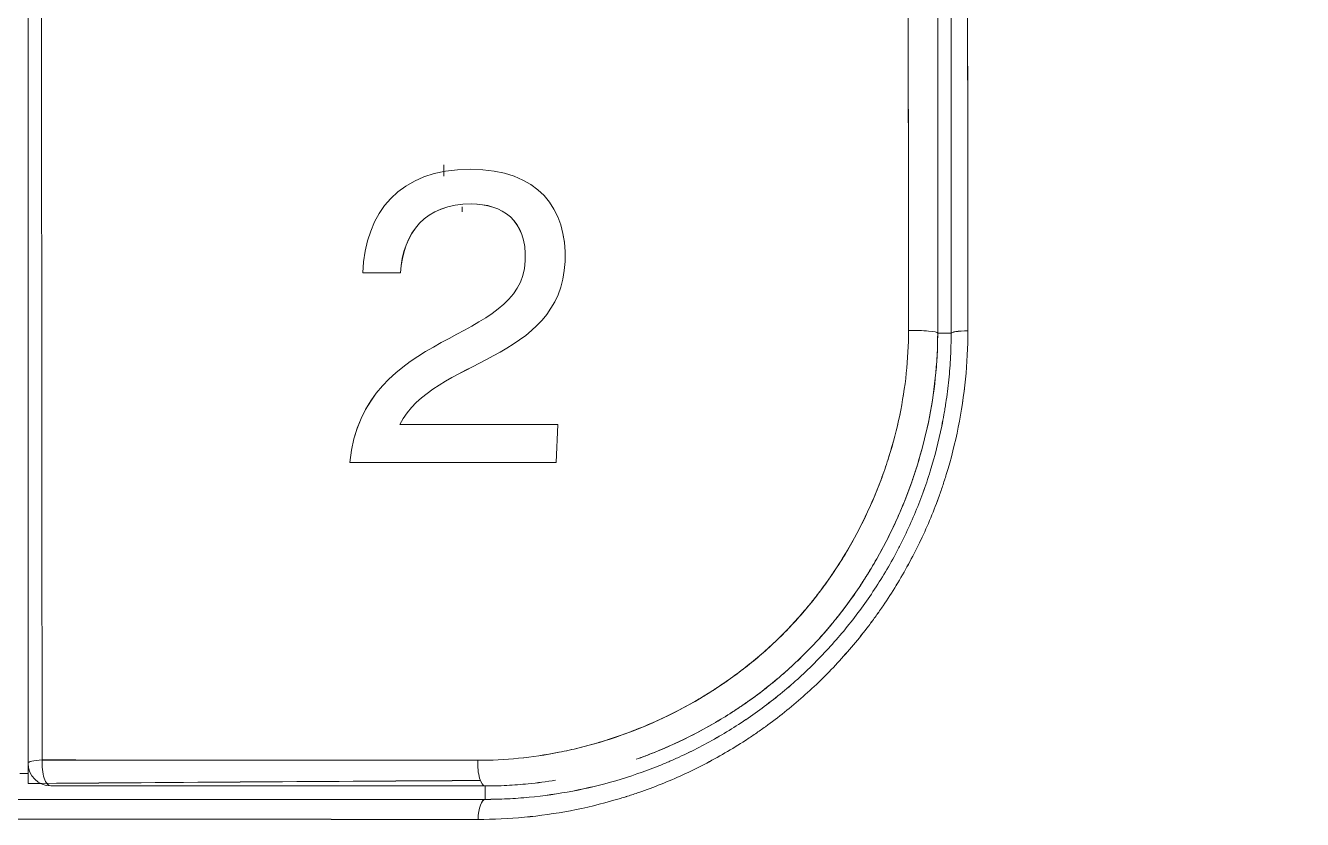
# Model space of a CAD drawing. Extents: x 2963 to 9049, y -570 to 1982.
# Drawn here: x 6601.12 to 6629.05, y 221.46 to 238.82 of the extents above; entities that cross this region are included whole.
import ezdxf

# ---------------------------------------------------------------- set-up
doc = ezdxf.new("R2010")
doc.units = 0
doc.header["$LTSCALE"] = 20
doc.header["$MEASUREMENT"] = 0
doc.linetypes.add('CENTER', pattern=[2, 1.25, -0.25, 0.25, -0.25])
doc.layers.get('0').update_dxf_attribs({"linetype": 'CONTINUOUS'})
doc.layers.add('1', color=7, linetype='CONTINUOUS')

# ---------------------------------------------------------------- blocks, each defined once
blk = doc.blocks.new('A$C232549f7')
at = {"layer": '1', "color": 0, "linetype": 'Continuous', "lineweight": 18}
for p, q in [((93.909, 146.827), (93.909, 150.798)), ((103.007, 147.955), (103.007, 147.711)), ((103.409, 146.932), (103.409, 147.04)), ((101.232, 145.595), (102.054, 145.595)), ((105.501, 142.282), (102.04, 142.282)), ((105.465, 141.452), (105.501, 142.282)), ((100.945, 141.452), (105.465, 141.452)), ((93.909, 134.431), (93.909, 136.092))]:
    blk.add_line(p, q, dxfattribs=at)
blk.add_arc((94.409, 134.877), 0.5, 180, 270, dxfattribs=at)
for centre, major_axis, ratio, start_param, end_param in [((113.309, 144.277), (-0.5, 0), 0.121044, 3.141593, 4.992194), ((113.309, 144.277), (0.5, 0), 0.121044, 0, 1.850601), ((114.603, 144.275), (0.5, 0), 0.118628, 1.841665, 3.124015), ((94.409, 134.877), (0.5, 0), 0.149249, 1.966996, 3.141593), ((103.909, 134.877), (0, -0.5), 0.325407, 4.589173, 6.283185), ((103.909, 134.877), (0, -0.5), 0.325407, 4.589173, 6.283185)]:
    blk.add_ellipse(centre, major_axis=major_axis, ratio=ratio, start_param=start_param, end_param=end_param, dxfattribs=at)
at = {"layer": '1', "color": 0, "linetype": 'Continuous', "lineweight": 13}
for centre, major_axis, ratio, start_param, end_param in [((94.409, 134.877), (0.5, 0), 0.149249, 1.966996, 3.141593), ((94.409, 134.877), (0, -0.5), 0.389626, 4.574263, 6.283185), ((103.913, 133.584), (0, -0.5), 0.323177, 3.160036, 4.590306)]:
    blk.add_ellipse(centre, major_axis=major_axis, ratio=ratio, start_param=start_param, end_param=end_param, dxfattribs=at)
for points, knots in [([(94.192, 163.758), (94.196, 158.969), (94.2, 154.173), (94.208, 144.569), (94.212, 139.76), (94.216, 134.945)], [0, 0, 0, 0, 0.5, 0.5, 1, 1, 1, 1]), ([(103.747, 134.938), (104.046, 134.938), (104.343, 134.953), (104.935, 135.012), (105.23, 135.055), (105.671, 135.142), (105.818, 135.175), (106.037, 135.229), (106.111, 135.248), (106.257, 135.287), (106.33, 135.308), (106.694, 135.416), (107.267, 135.615), (107.82, 135.867), (108.362, 136.145), (108.628, 136.297), (108.954, 136.506), (109.019, 136.549), (109.147, 136.635), (109.337, 136.768), (109.522, 136.907), (109.885, 137.193), (110.116, 137.396), (110.557, 137.826), (110.767, 138.054), (111.016, 138.354), (111.066, 138.414), (111.163, 138.537), (111.21, 138.6), (111.352, 138.789), (111.443, 138.917), (111.704, 139.306), (111.865, 139.573), (112.161, 140.121), (112.296, 140.402), (112.478, 140.834), (112.536, 140.98), (112.617, 141.201), (112.643, 141.275), (112.694, 141.425), (112.718, 141.5), (112.835, 141.875), (112.914, 142.177), (113.041, 142.786), (113.089, 143.092), (113.154, 143.71), (113.171, 144.021), (113.171, 144.335)], [0, 0, 0, 0, 0.0625, 0.0625, 0.125, 0.125, 0.15625, 0.15625, 0.171875, 0.171875, 0.1875, 0.1875, 0.25, 0.3125, 0.3125, 0.375, 0.375, 0.390625, 0.390625, 0.40625, 0.4375, 0.4375, 0.5, 0.5, 0.5625, 0.5625, 0.578125, 0.578125, 0.59375, 0.59375, 0.625, 0.625, 0.6875, 0.6875, 0.75, 0.75, 0.78125, 0.78125, 0.796875, 0.796875, 0.8125, 0.8125, 0.875, 0.875, 0.9375, 0.9375, 1, 1, 1, 1]), ([(114.47, 144.332), (114.47, 143.976), (114.452, 143.621), (114.381, 142.918), (114.329, 142.569), (114.189, 141.875), (114.102, 141.53), (113.971, 141.103), (113.944, 141.017), (113.887, 140.847), (113.798, 140.593), (113.701, 140.345), (113.494, 139.853), (113.339, 139.534), (113, 138.913), (112.815, 138.611), (112.564, 138.243), (112.488, 138.134), (112.409, 138.025), (112.356, 137.953), (112.329, 137.918), (112.194, 137.739), (112.083, 137.6), (111.741, 137.192), (111.501, 136.934), (110.998, 136.443), (110.735, 136.211), (110.322, 135.882), (110.182, 135.776), (110.003, 135.647), (109.967, 135.621), (109.895, 135.57), (109.859, 135.545), (109.749, 135.47), (109.676, 135.422), (109.308, 135.183), (109.006, 135.007), (108.391, 134.688), (108.077, 134.544), (107.597, 134.351), (107.435, 134.291), (107.19, 134.207), (107.067, 134.166), (106.943, 134.127), (106.86, 134.102), (106.819, 134.09), (106.445, 133.981), (106.111, 133.901), (105.441, 133.773), (105.105, 133.725), (104.431, 133.661), (104.092, 133.645), (103.753, 133.645)], [0, 0, 0, 0, 0.0625, 0.0625, 0.125, 0.125, 0.1875, 0.1875, 0.203125, 0.203125, 0.21875, 0.25, 0.25, 0.3125, 0.3125, 0.375, 0.375, 0.390625, 0.398437, 0.398437, 0.40625, 0.40625, 0.4375, 0.4375, 0.5, 0.5, 0.5625, 0.5625, 0.59375, 0.59375, 0.601562, 0.601562, 0.609375, 0.609375, 0.625, 0.625, 0.6875, 0.6875, 0.75, 0.75, 0.78125, 0.78125, 0.796875, 0.804688, 0.804688, 0.8125, 0.8125, 0.875, 0.875, 0.9375, 0.9375, 1, 1, 1, 1]), ([(103.91, 134.084), (103.913, 134.084), (103.915, 134.084), (103.92, 134.084), (103.928, 134.084), (103.945, 134.084), (103.981, 134.084), (104.051, 134.085), (104.192, 134.088), (104.473, 134.098), (104.713, 134.115), (105.191, 134.161), (105.508, 134.206), (106.139, 134.326), (106.453, 134.401), (107.076, 134.583), (107.386, 134.689), (107.771, 134.842), (107.848, 134.874), (108, 134.94), (108.228, 135.04), (108.451, 135.149), (108.891, 135.378), (109.176, 135.544), (109.732, 135.904), (110.002, 136.098), (110.396, 136.411), (110.525, 136.519), (110.683, 136.659), (110.715, 136.687), (110.778, 136.744), (110.809, 136.772), (110.903, 136.859), (110.964, 136.917), (111.267, 137.212), (111.496, 137.46), (111.928, 137.975), (112.132, 138.243), (112.513, 138.801), (112.691, 139.09), (112.876, 139.428), (112.896, 139.465), (112.937, 139.541), (112.996, 139.655), (113.129, 139.922), (113.234, 140.154), (113.432, 140.622), (113.663, 141.257), (113.831, 141.914), (113.915, 142.331), (113.931, 142.415), (113.954, 142.541), (113.961, 142.583), (113.975, 142.667), (114.008, 142.878), (114.056, 143.258), (114.082, 143.597), (114.095, 143.851), (114.1, 143.979), (114.102, 144.127), (114.103, 144.202), (114.103, 144.239), (114.103, 144.258), (114.103, 144.266), (114.103, 144.271), (114.103, 144.274), (114.103, 144.276)], [0, 0, 0, 0, 0.000488, 0.000488, 0.000977, 0.001953, 0.003906, 0.007812, 0.015625, 0.03125, 0.0625, 0.0625, 0.125, 0.125, 0.1875, 0.1875, 0.25, 0.25, 0.265625, 0.265625, 0.28125, 0.3125, 0.3125, 0.375, 0.375, 0.4375, 0.4375, 0.46875, 0.46875, 0.476563, 0.476563, 0.484375, 0.484375, 0.5, 0.5, 0.5625, 0.5625, 0.625, 0.625, 0.6875, 0.6875, 0.695313, 0.695313, 0.703125, 0.71875, 0.75, 0.75, 0.8125, 0.875, 0.875, 0.890625, 0.890625, 0.898438, 0.898438, 0.90625, 0.9375, 0.96875, 0.96875, 0.984375, 0.992188, 0.996094, 0.998047, 0.999023, 0.999512, 0.999512, 1, 1, 1, 1]), ([(94.216, 134.945), (95, 134.945), (95.786, 134.944), (97.364, 134.943), (98.156, 134.942), (99.745, 134.941), (100.542, 134.941), (102.141, 134.939), (102.943, 134.939), (103.747, 134.938)], [0, 0, 0, 0, 0.25, 0.25, 0.5, 0.5, 0.75, 0.75, 1, 1, 1, 1]), ([(83.911, 134.084), (83.961, 134.084), (84.011, 134.084), (84.112, 134.084), (84.263, 134.084), (84.617, 134.084), (85.324, 134.084), (86.744, 134.084), (87.969, 134.084), (90.429, 134.084), (92.084, 134.084), (95.421, 134.084), (97.102, 134.084), (99.642, 134.084), (100.917, 134.084), (102.411, 134.084), (103.16, 134.084), (103.535, 134.084), (103.696, 134.084), (103.803, 134.084), (103.857, 134.084), (103.91, 134.084)], [0, 0, 0, 0, 0.007813, 0.007813, 0.015625, 0.03125, 0.0625, 0.125, 0.25, 0.25, 0.5, 0.5, 0.75, 0.75, 0.875, 0.9375, 0.96875, 0.984375, 0.992188, 0.992188, 1, 1, 1, 1]), ([(103.753, 133.645), (102.031, 133.646), (100.32, 133.648), (96.922, 133.65), (95.236, 133.652), (91.888, 133.654), (90.228, 133.656), (86.937, 133.658), (85.306, 133.659), (83.689, 133.661)], [0, 0, 0, 0, 0.25, 0.25, 0.5, 0.5, 0.75, 0.75, 1, 1, 1, 1])]:
    blk.add_open_spline(points, degree=3, knots=knots, dxfattribs=at)
at = {"layer": '1', "color": 0, "linetype": 'Continuous', "lineweight": 18}
for points, knots in [([(93.909, 134.877), (93.909, 137.318), (93.909, 139.758), (93.909, 144.82), (93.909, 147.442), (93.909, 152.681), (93.909, 155.299), (93.909, 159.836), (93.909, 161.757), (93.909, 163.677)], [0, 0, 0, 0, 0.253666, 0.253666, 0.526584, 0.526584, 0.79949, 0.79949, 1, 1, 1, 1]), ([(93.909, 134.877), (93.909, 139.689), (93.909, 144.495), (93.909, 154.096), (93.909, 158.89), (93.909, 163.677)], [0, 0, 0, 0, 0.5, 0.5, 1, 1, 1, 1]), ([(102.04, 142.282), (102.77, 143.735), (105.56, 143.636), (105.706, 146.996), (105.07, 147.862), (102.022, 147.862), (101.29, 146.923), (101.232, 145.595)], [0, 0, 0, 0, 0.483319, 0.483319, 0.734009, 0.734009, 1, 1, 1, 1]), ([(103.608, 147.103), (104.273, 147.103), (104.825, 146.761), (104.706, 144.025), (101.246, 144.395), (100.945, 141.452)], [0, 0, 0, 0, 0.329909, 0.329909, 1, 1, 1, 1]), ([(113.809, 144.277), (113.809, 143.945), (113.791, 143.617), (113.722, 142.966), (113.671, 142.644), (113.538, 142.004), (113.455, 141.686), (113.332, 141.293), (113.307, 141.214), (113.254, 141.057), (113.226, 140.979), (113.141, 140.747), (113.081, 140.594), (112.89, 140.14), (112.749, 139.845), (112.439, 139.27), (112.271, 138.989), (111.996, 138.579), (111.901, 138.445), (111.777, 138.279), (111.752, 138.246), (111.702, 138.18), (111.626, 138.082), (111.446, 137.858), (111.284, 137.673), (111.118, 137.492), (111.034, 137.403), (110.949, 137.316), (110.891, 137.258), (110.862, 137.23), (110.601, 136.974), (110.357, 136.759), (109.977, 136.456), (109.847, 136.359), (109.649, 136.217), (109.582, 136.17), (109.447, 136.079), (109.379, 136.034), (109.038, 135.813), (108.758, 135.653), (108.189, 135.359), (107.899, 135.226), (107.476, 135.056), (107.346, 135.006), (107.215, 134.96)], [0, 0, 0, 0, 0.08041, 0.08041, 0.16082, 0.16082, 0.24123, 0.24123, 0.261333, 0.261333, 0.281435, 0.281435, 0.32164, 0.32164, 0.40205, 0.40205, 0.482461, 0.482461, 0.522666, 0.522666, 0.532717, 0.532717, 0.542768, 0.562871, 0.603076, 0.603076, 0.623178, 0.633229, 0.633229, 0.643281, 0.643281, 0.723691, 0.723691, 0.763896, 0.763896, 0.783998, 0.783998, 0.804101, 0.804101, 0.884511, 0.884511, 0.964921, 0.964921, 1, 1, 1, 1]), ([(113.809, 144.277), (113.809, 144.274), (113.809, 144.271), (113.809, 144.266), (113.809, 144.259), (113.809, 144.241), (113.809, 144.205), (113.808, 144.133), (113.805, 143.989), (113.794, 143.702), (113.774, 143.458), (113.723, 142.971), (113.672, 142.649), (113.539, 142.01), (113.457, 141.692), (113.334, 141.298), (113.309, 141.22), (113.256, 141.063), (113.228, 140.985), (113.143, 140.752), (113.083, 140.599), (112.892, 140.145), (112.751, 139.849), (112.442, 139.274), (112.273, 138.993), (111.999, 138.583), (111.904, 138.449), (111.781, 138.283), (111.756, 138.25), (111.706, 138.185), (111.63, 138.087), (111.553, 137.991), (111.292, 137.675), (111.072, 137.435), (110.609, 136.982), (110.367, 136.767), (109.987, 136.465), (109.858, 136.367), (109.66, 136.225), (109.594, 136.178), (109.459, 136.086), (109.391, 136.041), (109.049, 135.82), (108.77, 135.659), (108.2, 135.364), (107.909, 135.231), (107.482, 135.058), (107.349, 135.008), (107.216, 134.96)], [0, 0, 0, 0, 0.000628, 0.000628, 0.001256, 0.002511, 0.005023, 0.010045, 0.02009, 0.04018, 0.08036, 0.08036, 0.16072, 0.16072, 0.24108, 0.24108, 0.26117, 0.26117, 0.28126, 0.28126, 0.32144, 0.32144, 0.4018, 0.4018, 0.48216, 0.48216, 0.52234, 0.52234, 0.532385, 0.532385, 0.54243, 0.56252, 0.56252, 0.64288, 0.64288, 0.72324, 0.72324, 0.76342, 0.76342, 0.78351, 0.78351, 0.8036, 0.8036, 0.88396, 0.88396, 0.96432, 0.96432, 1, 1, 1, 1]), ([(110.342, 137.616), (110.562, 137.831), (110.772, 138.059), (111.021, 138.359), (111.07, 138.419), (111.167, 138.542), (111.214, 138.605), (111.356, 138.794), (111.446, 138.922), (111.707, 139.311), (111.868, 139.578), (112.163, 140.125), (112.298, 140.406), (112.48, 140.838), (112.537, 140.983), (112.618, 141.205), (112.644, 141.279), (112.695, 141.428), (112.719, 141.503), (112.836, 141.877), (112.914, 142.179), (113.041, 142.787), (113.089, 143.093), (113.154, 143.711), (113.171, 144.021), (113.171, 144.335)], [0, 0, 0, 0, 0.125, 0.125, 0.15625, 0.15625, 0.1875, 0.1875, 0.25, 0.25, 0.375, 0.375, 0.5, 0.5, 0.5625, 0.5625, 0.59375, 0.59375, 0.625, 0.625, 0.75, 0.75, 0.875, 0.875, 1, 1, 1, 1]), ([(103.747, 134.938), (104.046, 134.938), (104.344, 134.953), (104.937, 135.012), (105.233, 135.056), (105.674, 135.143), (105.821, 135.176), (106.041, 135.23), (106.114, 135.249), (106.261, 135.288), (106.334, 135.309), (106.699, 135.417), (107.272, 135.617), (107.825, 135.869), (108.368, 136.148), (108.634, 136.301), (108.96, 136.51), (109.024, 136.553), (109.153, 136.639), (109.343, 136.772), (109.528, 136.911), (109.89, 137.198), (110.121, 137.401), (110.342, 137.616)], [0, 0, 0, 0, 0.125, 0.125, 0.25, 0.25, 0.3125, 0.3125, 0.34375, 0.34375, 0.375, 0.375, 0.5, 0.625, 0.625, 0.75, 0.75, 0.78125, 0.78125, 0.8125, 0.875, 0.875, 1, 1, 1, 1]), ([(103.909, 134.377), (103.107, 134.377), (102.308, 134.377), (100.714, 134.377), (99.919, 134.377), (98.336, 134.377), (97.547, 134.377), (95.974, 134.377), (95.19, 134.377), (94.409, 134.377)], [0, 0, 0, 0, 0.25, 0.25, 0.5, 0.5, 0.75, 0.75, 1, 1, 1, 1]), ([(105.449, 134.503), (105.25, 134.471), (105.05, 134.444), (104.694, 134.409), (104.537, 134.397), (104.302, 134.385), (104.184, 134.38), (104.047, 134.378), (103.978, 134.377), (103.943, 134.377), (103.926, 134.377), (103.919, 134.377), (103.914, 134.377), (103.911, 134.377), (103.909, 134.377)], [0, 0, 0, 0, 0.390337, 0.390337, 0.695169, 0.695169, 0.847584, 0.923792, 0.961896, 0.980948, 0.990474, 0.995237, 0.995237, 1, 1, 1, 1])]:
    blk.add_open_spline(points, degree=3, knots=knots, dxfattribs=at)
at = {"layer": '1', "color": 0, "linetype": 'Continuous', "lineweight": 13}
for points in [[(113.171, 144.335), (113.168, 147.672), (113.165, 151.006), (113.163, 154.339)], [(114.103, 144.276), (114.103, 147.612), (114.104, 150.945), (114.104, 154.276)], [(114.461, 154.337), (114.464, 151.004), (114.467, 147.669), (114.47, 144.332)], [(113.809, 144.277), (113.907, 144.277), (114.005, 144.276), (114.103, 144.276)], [(103.91, 134.084), (103.91, 134.182), (103.909, 134.279), (103.908, 134.377)]]:
    blk.add_open_spline(points, degree=3, dxfattribs=at)
at = {"layer": '1', "color": 0, "linetype": 'Continuous', "lineweight": 18}
for points in [[(113.809, 154.277), (113.809, 150.945), (113.809, 147.612), (113.809, 144.277)], [(102.054, 145.595), (102.117, 146.48), (102.588, 147.103), (103.608, 147.103)], [(93.909, 134.65), (93.85, 134.65), (93.79, 134.649), (93.731, 134.649)], [(103.807, 134.497), (100.508, 134.477), (97.208, 134.455), (93.909, 134.431)]]:
    blk.add_open_spline(points, degree=3, dxfattribs=at)

msp = doc.modelspace()

# ---------------------------------------------------------------- linework, layer by layer
at = {"layer": '1', "color": 0, "linetype": 'Continuous', "lineweight": 18}
for p, q in [((6601.173, 234.64), (6601.173, 238.611)), ((6610.271, 235.768), (6610.271, 235.524)), ((6610.673, 234.744), (6610.673, 234.852)), ((6608.496, 233.408), (6609.318, 233.408)), ((6612.765, 230.095), (6609.304, 230.095)), ((6612.729, 229.265), (6612.765, 230.095)), ((6608.209, 229.265), (6612.729, 229.265)), ((6601.173, 222.243), (6601.173, 223.905))]:
    msp.add_line(p, q, dxfattribs=at)
at = {"layer": '1', "color": 1, "linetype": 'CENTER', "lineweight": 0, "ltscale": 2}
msp.add_arc((6671.521, 259.03), 500.031, 356.30661, 99.7919, dxfattribs=at)
at = {"layer": '1', "color": 0, "linetype": 'Continuous', "lineweight": 18}
msp.add_arc((6601.673, 222.689), 0.5, 180, 270, dxfattribs=at)
for centre, major_axis, ratio, start_param, end_param in [((6620.573, 232.089), (-0.5, 0), 0.121044, 3.141593, 4.992194), ((6620.573, 232.089), (0.5, 0), 0.121044, 0, 1.850601), ((6621.867, 232.088), (0.5, 0), 0.118628, 1.841665, 3.124015), ((6601.673, 222.689), (0.5, 0), 0.149249, 1.966996, 3.141593), ((6611.173, 222.689), (0, -0.5), 0.325407, 4.589173, 6.283185), ((6611.173, 222.689), (0, -0.5), 0.325407, 4.589173, 6.283185)]:
    msp.add_ellipse(centre, major_axis=major_axis, ratio=ratio, start_param=start_param, end_param=end_param, dxfattribs=at)
at = {"layer": '1', "color": 0, "linetype": 'Continuous', "lineweight": 13}
for centre, major_axis, ratio, start_param, end_param in [((6601.673, 222.689), (0.5, 0), 0.149249, 1.966996, 3.141593), ((6601.673, 222.689), (0, -0.5), 0.389626, 4.574263, 6.283185), ((6611.177, 221.397), (0, -0.5), 0.323177, 3.160036, 4.590306)]:
    msp.add_ellipse(centre, major_axis=major_axis, ratio=ratio, start_param=start_param, end_param=end_param, dxfattribs=at)
at = {"layer": '1', "color": 0, "linetype": 'Continuous', "lineweight": 18}
for points, knots in [([(6601.173, 222.689), (6601.173, 225.13), (6601.173, 227.57), (6601.173, 232.632), (6601.173, 235.254), (6601.173, 240.493), (6601.173, 243.111), (6601.173, 247.649), (6601.173, 249.57), (6601.173, 251.489)], [0, 0, 0, 0, 0.253666, 0.253666, 0.526584, 0.526584, 0.79949, 0.79949, 1, 1, 1, 1]), ([(6601.173, 222.689), (6601.173, 227.501), (6601.173, 232.308), (6601.173, 241.908), (6601.173, 246.702), (6601.173, 251.489)], [0, 0, 0, 0, 0.5, 0.5, 1, 1, 1, 1]), ([(6609.304, 230.095), (6610.034, 231.548), (6612.824, 231.449), (6612.97, 234.808), (6612.334, 235.674), (6609.286, 235.674), (6608.554, 234.735), (6608.496, 233.408)], [0, 0, 0, 0, 0.483319, 0.483319, 0.734009, 0.734009, 1, 1, 1, 1]), ([(6610.871, 234.916), (6611.536, 234.916), (6612.089, 234.573), (6611.97, 231.837), (6608.51, 232.208), (6608.209, 229.265)], [0, 0, 0, 0, 0.329909, 0.329909, 1, 1, 1, 1]), ([(6617.606, 225.428), (6617.826, 225.644), (6618.036, 225.871), (6618.285, 226.171), (6618.334, 226.232), (6618.431, 226.355), (6618.478, 226.417), (6618.619, 226.606), (6618.71, 226.734), (6618.971, 227.123), (6619.132, 227.39), (6619.427, 227.938), (6619.561, 228.218), (6619.743, 228.65), (6619.801, 228.796), (6619.882, 229.017), (6619.908, 229.091), (6619.959, 229.24), (6619.983, 229.315), (6620.1, 229.69), (6620.178, 229.992), (6620.305, 230.6), (6620.353, 230.906), (6620.418, 231.523), (6620.435, 231.834), (6620.435, 232.147)], [0, 0, 0, 0, 0.125, 0.125, 0.15625, 0.15625, 0.1875, 0.1875, 0.25, 0.25, 0.375, 0.375, 0.5, 0.5, 0.5625, 0.5625, 0.59375, 0.59375, 0.625, 0.625, 0.75, 0.75, 0.875, 0.875, 1, 1, 1, 1]), ([(6621.073, 232.089), (6621.073, 231.758), (6621.055, 231.429), (6620.986, 230.779), (6620.935, 230.456), (6620.802, 229.816), (6620.719, 229.499), (6620.596, 229.105), (6620.571, 229.027), (6620.518, 228.87), (6620.49, 228.792), (6620.405, 228.559), (6620.345, 228.406), (6620.154, 227.953), (6620.013, 227.658), (6619.703, 227.082), (6619.535, 226.801), (6619.26, 226.392), (6619.165, 226.257), (6619.041, 226.091), (6619.016, 226.058), (6618.966, 225.992), (6618.89, 225.895), (6618.709, 225.67), (6618.548, 225.485), (6618.382, 225.305), (6618.298, 225.216), (6618.213, 225.128), (6618.155, 225.071), (6618.126, 225.042), (6617.865, 224.786), (6617.621, 224.572), (6617.24, 224.269), (6617.111, 224.171), (6616.913, 224.029), (6616.846, 223.983), (6616.711, 223.891), (6616.643, 223.846), (6616.301, 223.626), (6616.022, 223.465), (6615.453, 223.171), (6615.163, 223.039), (6614.739, 222.868), (6614.61, 222.819), (6614.479, 222.772)], [0, 0, 0, 0, 0.08041, 0.08041, 0.16082, 0.16082, 0.24123, 0.24123, 0.261333, 0.261333, 0.281435, 0.281435, 0.32164, 0.32164, 0.40205, 0.40205, 0.482461, 0.482461, 0.522666, 0.522666, 0.532717, 0.532717, 0.542768, 0.562871, 0.603076, 0.603076, 0.623178, 0.633229, 0.633229, 0.643281, 0.643281, 0.723691, 0.723691, 0.763896, 0.763896, 0.783998, 0.783998, 0.804101, 0.804101, 0.884511, 0.884511, 0.964921, 0.964921, 1, 1, 1, 1]), ([(6621.073, 232.089), (6621.073, 232.087), (6621.073, 232.084), (6621.073, 232.079), (6621.073, 232.071), (6621.073, 232.053), (6621.073, 232.017), (6621.072, 231.945), (6621.069, 231.801), (6621.057, 231.515), (6621.038, 231.27), (6620.987, 230.783), (6620.936, 230.461), (6620.803, 229.822), (6620.721, 229.505), (6620.598, 229.111), (6620.573, 229.032), (6620.52, 228.875), (6620.492, 228.797), (6620.407, 228.565), (6620.347, 228.411), (6620.156, 227.957), (6620.015, 227.662), (6619.705, 227.086), (6619.537, 226.805), (6619.263, 226.396), (6619.168, 226.261), (6619.045, 226.096), (6619.02, 226.063), (6618.97, 225.997), (6618.894, 225.899), (6618.817, 225.803), (6618.556, 225.488), (6618.336, 225.248), (6617.873, 224.794), (6617.631, 224.58), (6617.251, 224.277), (6617.122, 224.179), (6616.924, 224.037), (6616.857, 223.991), (6616.723, 223.899), (6616.655, 223.854), (6616.313, 223.633), (6616.034, 223.471), (6615.464, 223.176), (6615.173, 223.043), (6614.746, 222.87), (6614.613, 222.82), (6614.48, 222.772)], [0, 0, 0, 0, 0.000628, 0.000628, 0.001256, 0.002511, 0.005023, 0.010045, 0.02009, 0.04018, 0.08036, 0.08036, 0.16072, 0.16072, 0.24108, 0.24108, 0.26117, 0.26117, 0.28126, 0.28126, 0.32144, 0.32144, 0.4018, 0.4018, 0.48216, 0.48216, 0.52234, 0.52234, 0.532385, 0.532385, 0.54243, 0.56252, 0.56252, 0.64288, 0.64288, 0.72324, 0.72324, 0.76342, 0.76342, 0.78351, 0.78351, 0.8036, 0.8036, 0.88396, 0.88396, 0.96432, 0.96432, 1, 1, 1, 1]), ([(6611.011, 222.751), (6611.31, 222.75), (6611.608, 222.765), (6612.201, 222.824), (6612.497, 222.868), (6612.938, 222.955), (6613.085, 222.988), (6613.305, 223.042), (6613.378, 223.061), (6613.525, 223.101), (6613.598, 223.122), (6613.963, 223.23), (6614.536, 223.43), (6615.089, 223.682), (6615.632, 223.96), (6615.898, 224.113), (6616.224, 224.322), (6616.288, 224.365), (6616.417, 224.452), (6616.607, 224.584), (6616.792, 224.723), (6617.154, 225.01), (6617.385, 225.213), (6617.606, 225.428)], [0, 0, 0, 0, 0.125, 0.125, 0.25, 0.25, 0.3125, 0.3125, 0.34375, 0.34375, 0.375, 0.375, 0.5, 0.625, 0.625, 0.75, 0.75, 0.78125, 0.78125, 0.8125, 0.875, 0.875, 1, 1, 1, 1]), ([(6611.173, 222.189), (6610.371, 222.189), (6609.572, 222.189), (6607.978, 222.189), (6607.183, 222.189), (6605.6, 222.189), (6604.811, 222.189), (6603.238, 222.189), (6602.454, 222.189), (6601.673, 222.189)], [0, 0, 0, 0, 0.25, 0.25, 0.5, 0.5, 0.75, 0.75, 1, 1, 1, 1]), ([(6612.712, 222.316), (6612.513, 222.283), (6612.314, 222.257), (6611.958, 222.221), (6611.801, 222.209), (6611.566, 222.197), (6611.448, 222.193), (6611.311, 222.19), (6611.242, 222.189), (6611.207, 222.189), (6611.19, 222.189), (6611.183, 222.189), (6611.178, 222.189), (6611.175, 222.189), (6611.173, 222.189)], [0, 0, 0, 0, 0.390337, 0.390337, 0.695169, 0.695169, 0.847584, 0.923792, 0.961896, 0.980948, 0.990474, 0.995237, 0.995237, 1, 1, 1, 1])]:
    msp.add_open_spline(points, degree=3, knots=knots, dxfattribs=at)
at = {"layer": '1', "color": 0, "linetype": 'Continuous', "lineweight": 13}
for points, knots in [([(6601.456, 251.57), (6601.46, 246.782), (6601.464, 241.986), (6601.472, 232.381), (6601.476, 227.572), (6601.48, 222.758)], [0, 0, 0, 0, 0.5, 0.5, 1, 1, 1, 1]), ([(6611.011, 222.751), (6611.31, 222.75), (6611.607, 222.765), (6612.199, 222.824), (6612.494, 222.868), (6612.935, 222.955), (6613.082, 222.987), (6613.301, 223.041), (6613.374, 223.06), (6613.521, 223.1), (6613.594, 223.12), (6613.958, 223.228), (6614.531, 223.428), (6615.084, 223.679), (6615.626, 223.957), (6615.892, 224.11), (6616.218, 224.318), (6616.282, 224.361), (6616.411, 224.448), (6616.601, 224.58), (6616.786, 224.719), (6617.148, 225.006), (6617.38, 225.208), (6617.821, 225.638), (6618.031, 225.866), (6618.28, 226.166), (6618.33, 226.227), (6618.426, 226.35), (6618.474, 226.412), (6618.616, 226.601), (6618.706, 226.729), (6618.968, 227.118), (6619.129, 227.385), (6619.425, 227.933), (6619.56, 228.214), (6619.742, 228.646), (6619.799, 228.792), (6619.881, 229.014), (6619.907, 229.088), (6619.958, 229.237), (6619.982, 229.312), (6620.099, 229.687), (6620.178, 229.989), (6620.305, 230.598), (6620.353, 230.905), (6620.418, 231.522), (6620.435, 231.834), (6620.435, 232.147)], [0, 0, 0, 0, 0.0625, 0.0625, 0.125, 0.125, 0.15625, 0.15625, 0.171875, 0.171875, 0.1875, 0.1875, 0.25, 0.3125, 0.3125, 0.375, 0.375, 0.390625, 0.390625, 0.40625, 0.4375, 0.4375, 0.5, 0.5, 0.5625, 0.5625, 0.578125, 0.578125, 0.59375, 0.59375, 0.625, 0.625, 0.6875, 0.6875, 0.75, 0.75, 0.78125, 0.78125, 0.796875, 0.796875, 0.8125, 0.8125, 0.875, 0.875, 0.9375, 0.9375, 1, 1, 1, 1]), ([(6621.733, 232.145), (6621.734, 231.788), (6621.716, 231.434), (6621.645, 230.73), (6621.593, 230.381), (6621.453, 229.687), (6621.366, 229.343), (6621.235, 228.915), (6621.208, 228.83), (6621.151, 228.66), (6621.062, 228.406), (6620.965, 228.157), (6620.757, 227.666), (6620.603, 227.347), (6620.264, 226.726), (6620.079, 226.423), (6619.828, 226.056), (6619.752, 225.946), (6619.673, 225.838), (6619.62, 225.766), (6619.593, 225.73), (6619.458, 225.552), (6619.347, 225.413), (6619.005, 225.005), (6618.765, 224.746), (6618.262, 224.255), (6617.998, 224.023), (6617.586, 223.694), (6617.446, 223.588), (6617.267, 223.459), (6617.231, 223.434), (6617.159, 223.383), (6617.122, 223.358), (6617.013, 223.283), (6616.94, 223.234), (6616.572, 222.995), (6616.27, 222.82), (6615.655, 222.501), (6615.341, 222.356), (6614.861, 222.164), (6614.699, 222.104), (6614.454, 222.019), (6614.331, 221.978), (6614.207, 221.94), (6614.124, 221.915), (6614.083, 221.902), (6613.709, 221.793), (6613.375, 221.713), (6612.705, 221.585), (6612.369, 221.538), (6611.695, 221.473), (6611.356, 221.457), (6611.017, 221.458)], [0, 0, 0, 0, 0.0625, 0.0625, 0.125, 0.125, 0.1875, 0.1875, 0.203125, 0.203125, 0.21875, 0.25, 0.25, 0.3125, 0.3125, 0.375, 0.375, 0.390625, 0.398437, 0.398437, 0.40625, 0.40625, 0.4375, 0.4375, 0.5, 0.5, 0.5625, 0.5625, 0.59375, 0.59375, 0.601562, 0.601562, 0.609375, 0.609375, 0.625, 0.625, 0.6875, 0.6875, 0.75, 0.75, 0.78125, 0.78125, 0.796875, 0.804688, 0.804688, 0.8125, 0.8125, 0.875, 0.875, 0.9375, 0.9375, 1, 1, 1, 1]), ([(6611.174, 221.897), (6611.176, 221.897), (6611.179, 221.897), (6611.184, 221.897), (6611.192, 221.897), (6611.209, 221.897), (6611.244, 221.897), (6611.315, 221.897), (6611.456, 221.9), (6611.737, 221.91), (6611.977, 221.927), (6612.455, 221.973), (6612.772, 222.018), (6613.403, 222.139), (6613.717, 222.214), (6614.34, 222.395), (6614.65, 222.501), (6615.035, 222.655), (6615.111, 222.687), (6615.264, 222.752), (6615.491, 222.853), (6615.714, 222.962), (6616.155, 223.19), (6616.44, 223.356), (6616.996, 223.717), (6617.266, 223.911), (6617.659, 224.224), (6617.788, 224.331), (6617.947, 224.471), (6617.979, 224.499), (6618.042, 224.556), (6618.073, 224.585), (6618.166, 224.671), (6618.228, 224.73), (6618.531, 225.025), (6618.76, 225.272), (6619.192, 225.787), (6619.396, 226.056), (6619.777, 226.613), (6619.955, 226.902), (6620.14, 227.24), (6620.16, 227.278), (6620.2, 227.353), (6620.26, 227.467), (6620.393, 227.734), (6620.498, 227.966), (6620.696, 228.435), (6620.927, 229.07), (6621.094, 229.726), (6621.179, 230.143), (6621.195, 230.227), (6621.217, 230.353), (6621.225, 230.395), (6621.239, 230.48), (6621.272, 230.69), (6621.32, 231.071), (6621.346, 231.409), (6621.359, 231.664), (6621.364, 231.791), (6621.366, 231.94), (6621.367, 232.014), (6621.367, 232.051), (6621.367, 232.07), (6621.367, 232.078), (6621.367, 232.083), (6621.367, 232.086), (6621.367, 232.089)], [0, 0, 0, 0, 0.000488, 0.000488, 0.000977, 0.001953, 0.003906, 0.007812, 0.015625, 0.03125, 0.0625, 0.0625, 0.125, 0.125, 0.1875, 0.1875, 0.25, 0.25, 0.265625, 0.265625, 0.28125, 0.3125, 0.3125, 0.375, 0.375, 0.4375, 0.4375, 0.46875, 0.46875, 0.476563, 0.476563, 0.484375, 0.484375, 0.5, 0.5, 0.5625, 0.5625, 0.625, 0.625, 0.6875, 0.6875, 0.695313, 0.695313, 0.703125, 0.71875, 0.75, 0.75, 0.8125, 0.875, 0.875, 0.890625, 0.890625, 0.898438, 0.898438, 0.90625, 0.9375, 0.96875, 0.96875, 0.984375, 0.992188, 0.996094, 0.998047, 0.999023, 0.999512, 0.999512, 1, 1, 1, 1]), ([(6601.48, 222.758), (6602.263, 222.757), (6603.05, 222.757), (6604.628, 222.755), (6605.42, 222.755), (6607.009, 222.754), (6607.806, 222.753), (6609.405, 222.752), (6610.207, 222.751), (6611.011, 222.751)], [0, 0, 0, 0, 0.25, 0.25, 0.5, 0.5, 0.75, 0.75, 1, 1, 1, 1]), ([(6591.175, 221.897), (6591.225, 221.897), (6591.275, 221.897), (6591.376, 221.897), (6591.527, 221.897), (6591.881, 221.897), (6592.588, 221.897), (6594.008, 221.897), (6595.233, 221.897), (6597.693, 221.897), (6599.347, 221.897), (6602.685, 221.897), (6604.366, 221.897), (6606.906, 221.897), (6608.18, 221.897), (6609.675, 221.897), (6610.424, 221.897), (6610.799, 221.897), (6610.96, 221.897), (6611.067, 221.897), (6611.12, 221.897), (6611.174, 221.897)], [0, 0, 0, 0, 0.007813, 0.007813, 0.015625, 0.03125, 0.0625, 0.125, 0.25, 0.25, 0.5, 0.5, 0.75, 0.75, 0.875, 0.9375, 0.96875, 0.984375, 0.992188, 0.992188, 1, 1, 1, 1]), ([(6611.017, 221.458), (6609.295, 221.459), (6607.584, 221.46), (6604.186, 221.463), (6602.5, 221.464), (6599.152, 221.467), (6597.492, 221.468), (6594.201, 221.471), (6592.57, 221.472), (6590.953, 221.473)], [0, 0, 0, 0, 0.25, 0.25, 0.5, 0.5, 0.75, 0.75, 1, 1, 1, 1])]:
    msp.add_open_spline(points, degree=3, knots=knots, dxfattribs=at)
for points in [[(6620.435, 232.147), (6620.432, 235.484), (6620.429, 238.819), (6620.426, 242.152)], [(6621.367, 232.089), (6621.367, 235.424), (6621.367, 238.757), (6621.367, 242.089)], [(6621.725, 242.149), (6621.728, 238.816), (6621.731, 235.481), (6621.733, 232.145)], [(6621.073, 232.089), (6621.171, 232.089), (6621.269, 232.089), (6621.367, 232.089)], [(6611.174, 221.897), (6611.173, 221.994), (6611.173, 222.092), (6611.172, 222.189)]]:
    msp.add_open_spline(points, degree=3, dxfattribs=at)
at = {"layer": '1', "color": 0, "linetype": 'Continuous', "lineweight": 18}
for points in [[(6621.073, 242.089), (6621.073, 238.758), (6621.073, 235.424), (6621.073, 232.089)], [(6609.318, 233.408), (6609.38, 234.292), (6609.851, 234.916), (6610.871, 234.916)], [(6601.173, 222.463), (6601.114, 222.462), (6601.054, 222.462), (6600.995, 222.461)], [(6611.071, 222.31), (6607.772, 222.29), (6604.472, 222.268), (6601.173, 222.243)]]:
    msp.add_open_spline(points, degree=3, dxfattribs=at)

# ---------------------------------------------------------------- block references
msp.add_blockref('A$C232549f7', (6507.264, 87.812))

doc.saveas('drawing.dxf')
